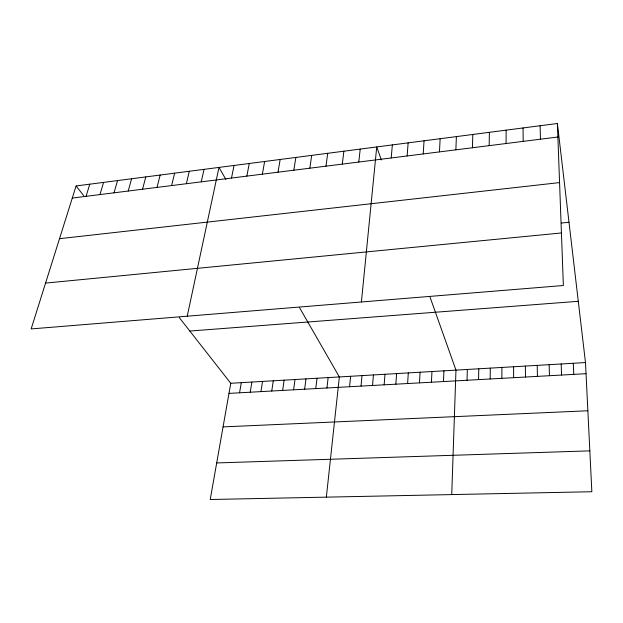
<?xml version="1.0" encoding="UTF-8"?>
<svg xmlns="http://www.w3.org/2000/svg" width="623" height="623" viewBox="0 0 623 623"><rect width="100%" height="100%" fill="white"/><g stroke="black" fill="none" stroke-linecap="round" stroke-linejoin="round"><path stroke-width="0.93" d="M506.094 143.516L506.125 130.145M501.858 378.34L501.904 367.445M490.169 378.979L490.301 368.123M489.18 145.642L489.382 132.317M478.565 379.625L478.776 368.793M472.436 147.752L472.802 134.475M467.04 380.256L467.328 369.462M451.737 494.584L455.966 370.124L430.08 297.226M455.865 149.832L456.386 136.601M443.467 381.556L443.919 370.833M431.428 382.218L431.957 371.526M439.456 151.895L440.142 138.711M419.481 382.88L420.081 372.219M407.613 383.534L408.299 372.912M423.219 153.936L424.053 140.798M395.839 384.181L396.602 373.598M407.138 155.96L408.127 142.862M384.15 384.827L384.983 374.275M372.538 385.466L373.45 374.945M391.213 157.962L392.35 144.91M361.021 386.096L362.002 375.614M361.41 301.984L376.728 146.935L381.362 159.971M349.581 386.727L350.632 376.276M326.351 497.138L339.348 376.938L299.647 307.832M358.786 162.042L360.219 149.084M326.95 387.981L328.142 377.593M342.292 164.114L343.88 151.202M315.752 388.596L317.021 378.239M304.639 389.204L305.971 378.885M325.977 166.17L327.706 153.297M293.597 389.819L294.998 379.524M282.64 390.419L284.104 380.162M309.826 168.194L311.702 155.376M271.753 391.018L273.287 380.793M260.951 391.618L262.548 381.424M293.838 170.211L295.855 157.432M250.22 392.21L251.879 382.047M278.014 172.197L280.171 159.472M239.559 392.794L241.288 382.662M179.299 317.621L230.767 383.277L210.231 499.506L591.85 491.734L585.488 362.563L557.39 123.494L76.092 185.958L31.15 328.928L563.363 285.513L557.39 123.494M262.353 174.167L264.643 161.482M246.848 176.114L249.27 163.483M231.499 178.046L234.046 165.453M187.227 316.196L218.977 167.408L225.915 179.486M201.252 181.846L204.056 169.347M186.363 183.723L189.283 171.263M171.605 185.576L174.65 173.163M157.004 187.414L160.158 175.04M142.542 189.236L145.813 176.909M128.213 191.035L131.601 178.746M114.032 192.819L117.521 180.577M99.976 194.586L103.582 182.383M86.067 196.338L89.767 184.182M72.284 198.067L557.889 137.005M59.512 238.687L559.571 182.594M561.409 223.026L569.001 222.271M45.557 283.099L561.424 232.963M189.82 331.047L578.292 301.298M230.767 383.277L585.488 362.563M228.984 393.378L586.041 373.699M223.057 426.895L587.863 410.775M216.687 462.944L589.841 450.865M76.092 185.958L83.747 195.723M573.292 363.279L573.752 374.376M561.183 363.98L561.549 375.046M549.159 364.689L549.439 375.716M540.125 125.737L540.445 139.194M537.221 365.382L537.415 376.378M523.04 127.949L523.18 141.366M525.368 366.075L525.477 377.04M513.593 366.76L513.625 377.686"/></g></svg>
